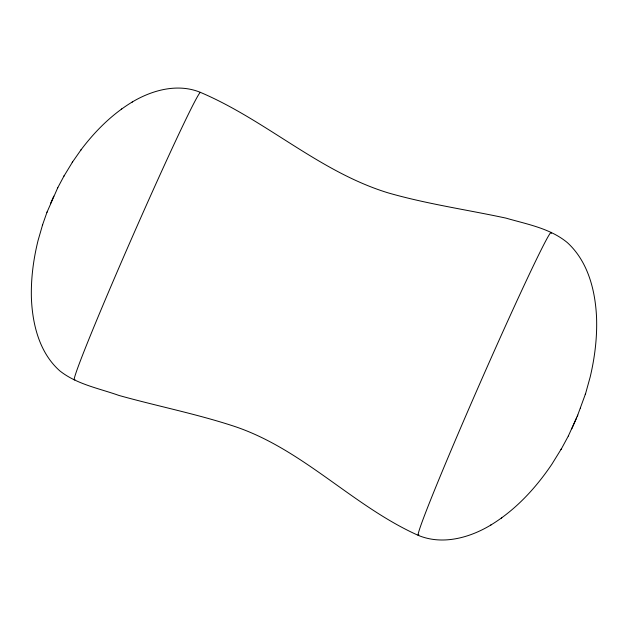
<?xml version="1.0" encoding="UTF-8"?>
<svg xmlns="http://www.w3.org/2000/svg" width="628" height="628" viewBox="0 0 628 628"><rect width="100%" height="100%" fill="white"/><g stroke="black" fill="none" stroke-linecap="round" stroke-linejoin="round"><path stroke-width="0.94" d="M42.649 224.604L38.049 240.54C33.417 259.293 30.874 278.589 31.4 297.915L31.424 298.536C32.523 324.692 39.501 352.842 59.801 370.858C76.773 384.328 98.957 388.332 118.943 395.444C157.251 406.143 196.391 413.86 234.205 426.294C302.955 449.185 352.771 506.011 418.162 535.323C442.065 545.355 469.218 538 490.554 525.204L491.096 524.851M577.218 416.474L585.602 393.536L590.179 377.02C594.763 357.63 597.252 337.699 596.561 317.76L596.537 317.109C595.258 290.183 587.949 261.444 567.382 242.644C550.097 228.27 527.002 224.251 505.987 218.12C466.753 209.697 426.867 203.998 388.253 192.906C319.503 171.923 266.123 120.278 200.536 92.426C178.132 83.092 152.698 89.906 132.641 101.767L132.123 102.105M46.951 212.343L57.792 187.646M585.288 394.447L585.602 393.536M580.437 408.53L580.602 408.074M42.366 225.413L47.092 211.942M577.791 415.1L568.332 436.02M576.606 417.895L571.77 428.838M50.475 203.66L53.78 196.132M63.844 176.295L72.605 161.883M490.554 525.204C515.494 510.101 535.645 488.246 551.863 464.233L561.542 448.565M57.556 188.086L64.315 175.408M561.008 449.57L568.599 435.526M80.612 150.43L81.098 149.723C95.307 130.907 112.326 113.943 132.641 101.767M72.236 162.409L81.098 149.723M121.251 109.241L121.722 108.934M501.301 518.116L501.796 517.794M74.92 379.461A157 4.341 -66.3 0 1 130.757 240.5A157 4.341 -66.3 0 1 200.544 92.418M418.86 534.868A165.431 4.569 -66.3 0 1 480.962 381.015A165.431 4.569 -66.3 0 1 551.266 233.443"/></g></svg>
